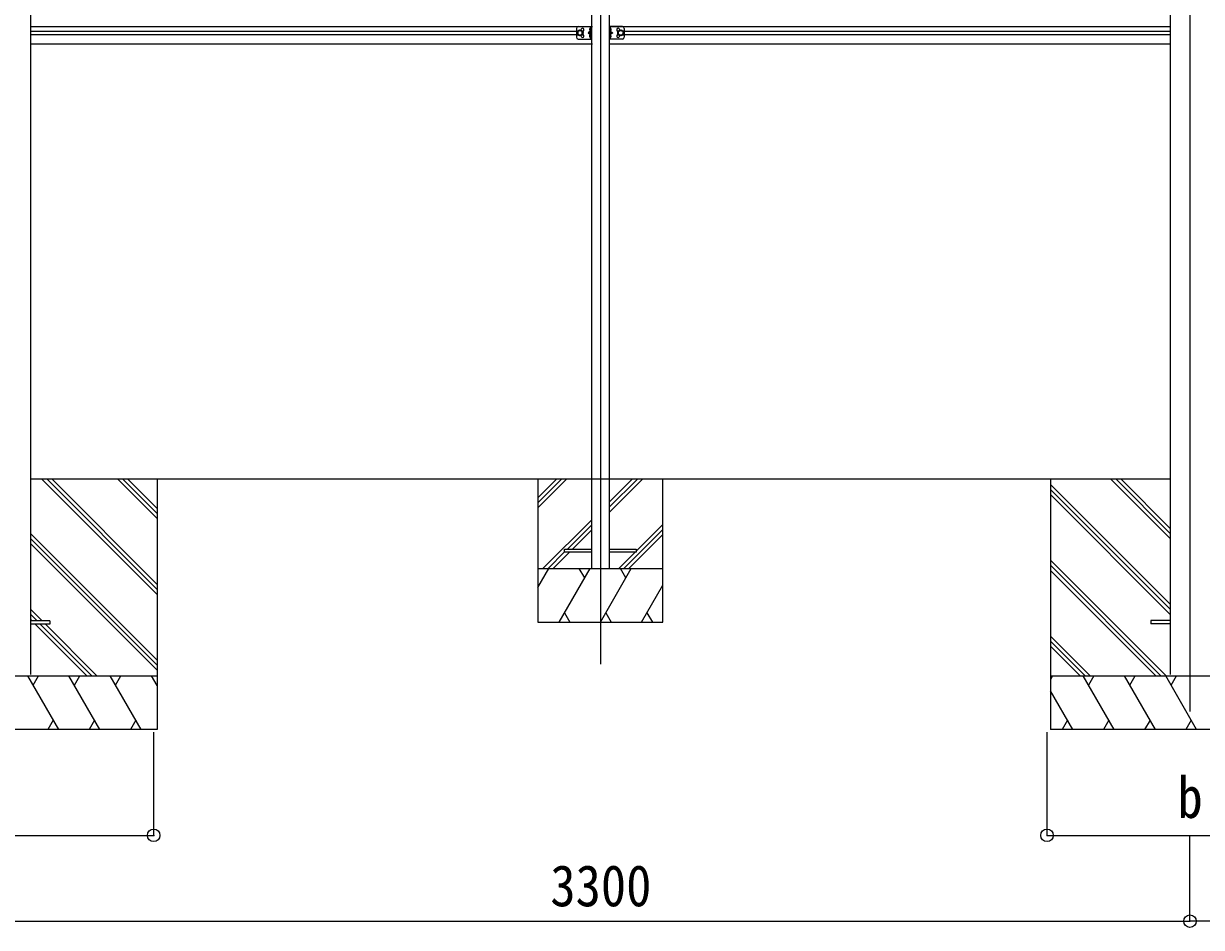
# Model space of a CAD drawing. Units: millimetres at full size; details may follow other scales. Extents: x -9783 to 9892, y -6828 to 6752.
# Drawn here: x 3601 to 6897, y -1971 to 557 of the extents above; entities that cross this region are included whole.
import ezdxf
from ezdxf.enums import TextEntityAlignment as Align

# ---------------------------------------------------------------- set-up
doc = ezdxf.new("R2010")
doc.units = ezdxf.units.MM
doc.header["$LTSCALE"] = 35
doc.header["$PDMODE"] = 32
doc.header["$PDSIZE"] = 35
for name, color, linetype, lineweight in [('0-0_0', 7, 'Continuous', 9), ('0-1_本体', 4, 'Continuous', 9), ('0-2_部品', 7, 'Continuous', 9), ('0-8_PARTS2', 2, 'Continuous', 9), ('0-A_寸法', 4, 'Continuous', 9), ('1-0_FRAME', 7, 'Continuous', 9), ('1-1_GLASS', 4, 'Continuous', 9), ('1-7', 7, 'Continuous', 9), ('1-8', 2, 'Continuous', 9)]:
    doc.layers.add(name, color=color, linetype=linetype, lineweight=lineweight)
doc.styles.add('ＭＳ ゴシック', font='')
doc.styles.get('ＭＳ ゴシック').set_extended_font_data('MS Gothic')

msp = doc.modelspace()

# ---------------------------------------------------------------- linework, layer by layer
at = {"layer": '0-0_0'}
for p, q in [((6810.34, -717.27), (3620.34, -717.27)), ((3975.14, -1039.73), (3652.68, -717.27)), ((3975.14, -1025.59), (3666.82, -717.27)), ((3975.14, -1011.45), (3680.96, -717.27)), ((3975.14, -827.6), (3864.81, -717.27)), ((3975.14, -813.46), (3878.95, -717.27)), ((3975.14, -799.32), (3893.1, -717.27)), ((3975.14, -717.27), (3975.14, -1417.27)), ((6475.14, -717.27), (6475.14, -1417.27)), ((6810.34, -883.3), (6644.31, -717.27)), ((6810.34, -869.16), (6658.45, -717.27)), ((6810.34, -855.02), (6672.6, -717.27)), ((6810.34, -1067.15), (6475.14, -731.95)), ((6810.34, -1081.29), (6475.14, -746.1)), ((6810.34, -1095.43), (6475.14, -760.24)), ((3975.14, -1223.58), (3620.34, -868.78)), ((3975.14, -1237.72), (3620.34, -882.93)), ((3975.14, -1251.87), (3620.34, -897.07)), ((6798.33, -1267.27), (6475.14, -944.08)), ((6784.19, -1267.27), (6475.14, -958.23)), ((6770.05, -1267.27), (6475.14, -972.37)), ((3652.2, -1112.77), (3620.34, -1080.92)), ((3638.06, -1112.77), (3620.34, -1095.06)), ((3623.92, -1112.77), (3620.34, -1109.2)), ((3778.42, -1267.27), (3632.92, -1121.77)), ((3792.56, -1267.27), (3647.06, -1121.77)), ((3806.7, -1267.27), (3661.2, -1121.77)), ((6586.2, -1267.27), (6475.14, -1156.22)), ((6572.06, -1267.27), (6475.14, -1170.36)), ((6557.92, -1267.27), (6475.14, -1184.5)), ((3175.14, -1267.27), (3975.14, -1267.27)), ((3699.46, -1417.27), (3612.85, -1267.27)), ((3627.85, -1293.26), (3642.86, -1267.27)), ((3814.93, -1417.27), (3728.32, -1267.27)), ((3743.33, -1293.26), (3758.33, -1267.27)), ((3930.4, -1417.27), (3843.79, -1267.27)), ((3858.79, -1293.25), (3873.79, -1267.27)), ((3975.14, -1294.78), (3959.26, -1267.27)), ((6475.14, -1267.27), (7275.14, -1267.27)), ((6480.97, -1267.27), (6475.14, -1277.37)), ((6653.05, -1417.27), (6566.44, -1267.27)), ((6596.44, -1267.27), (6581.44, -1293.25)), ((6768.52, -1417.27), (6681.91, -1267.27)), ((6696.91, -1293.25), (6711.91, -1267.27)), ((6883.99, -1417.27), (6797.38, -1267.27)), ((6812.38, -1293.25), (6827.39, -1267.27)), ((6537.58, -1417.27), (6475.14, -1309.14)), ((3975.14, -1417.27), (3175.14, -1417.27)), ((3684.46, -1391.29), (3669.46, -1417.27)), ((3799.93, -1391.29), (3784.93, -1417.27)), ((3915.4, -1391.29), (3900.4, -1417.27)), ((7275.14, -1417.27), (6475.14, -1417.27)), ((6522.58, -1391.29), (6507.58, -1417.27)), ((6638.05, -1391.29), (6623.05, -1417.27)), ((6753.52, -1391.29), (6738.52, -1417.27)), ((6868.99, -1391.29), (6853.99, -1417.27))]:
    msp.add_line(p, q, dxfattribs=at)
at = {"layer": '0-1_本体'}
for p, q in [((3620.34, 1616.18), (3620.34, -1263.82)), ((6810.34, 1616.18), (6810.34, -1263.82))]:
    msp.add_line(p, q, dxfattribs=at)
at = {"layer": '0-2_部品', "color": 4}
for p, q in [((3675.14, -1113.79), (3620.34, -1113.79)), ((6755.54, -1112.77), (6755.54, -1121.77)), ((6810.34, -1112.77), (6755.54, -1112.77)), ((6810.34, -1121.77), (6755.54, -1121.77))]:
    msp.add_line(p, q, dxfattribs=at)
msp.add_lwpolyline([(3675.14, -1113.79), (3675.14, -1122.79), (3620.34, -1122.79)], dxfattribs=at)
at = {"layer": '0-8_PARTS2'}
msp.add_line((6865.34, 1582.73), (6865.34, -1367.27), dxfattribs=at)
at = {"layer": '0-A_寸法', "color": 6}
for p, q in [((3965.34, -1713.66), (3965.34, -1424.69)), ((6465.34, -1713.66), (6465.34, -1424.69)), ((3165.34, -1713.66), (3965.34, -1713.66)), ((6465.34, -1713.66), (7265.34, -1713.66)), ((6865.34, -1953.64), (6865.34, -1713.66)), ((3565.34, -1953.64), (6865.34, -1953.64)), ((8099.34, -1953.64), (6865.34, -1953.64))]:
    msp.add_line(p, q, dxfattribs=at)
for p in [(3965.34, -1713.66), (6465.34, -1713.66), (6865.34, -1953.64)]:
    msp.add_point(p, dxfattribs=at)
at = {"layer": '1-0_FRAME'}
for p, q in [((5040.34, -717.27), (5040.34, -1117.27)), ((5040.34, -769.62), (5092.69, -717.27)), ((5040.34, -783.76), (5106.83, -717.27)), ((5040.34, -797.91), (5120.97, -717.27)), ((5240.34, -810.04), (5333.11, -717.27)), ((5240.34, -795.9), (5318.97, -717.27)), ((5240.34, -781.75), (5304.82, -717.27)), ((5390.34, -1117.27), (5390.34, -717.27)), ((5054.82, -967.27), (5190.34, -831.75)), ((5122.96, -913.27), (5190.34, -845.9)), ((5315.34, -918.89), (5390.34, -843.89)), ((5137.11, -913.27), (5190.34, -860.04)), ((5281.1, -967.27), (5390.34, -858.03)), ((5295.24, -967.27), (5390.34, -872.17)), ((5068.96, -967.27), (5115.34, -920.9)), ((5083.1, -967.27), (5129.11, -921.27)), ((5266.95, -967.27), (5312.95, -921.27)), ((5040.34, -1020.39), (5071.01, -967.27)), ((5040.34, -967.27), (5390.34, -967.27)), ((5099.88, -1117.27), (5186.48, -967.27)), ((5171.48, -993.26), (5156.48, -967.27)), ((5215.35, -1117.27), (5301.95, -967.27)), ((5286.95, -993.26), (5271.95, -967.27)), ((5330.82, -1117.27), (5390.34, -1014.17)), ((5040.34, -1117.27), (5390.34, -1117.27)), ((5114.87, -1091.3), (5129.87, -1117.27)), ((5230.35, -1091.29), (5245.35, -1117.27)), ((5345.82, -1091.29), (5360.81, -1117.27))]:
    msp.add_line(p, q, dxfattribs=at)
at = {"layer": '1-1_GLASS'}
for p, q in [((3620.34, 549.12), (5193.13, 549.12)), ((3620.34, 535.62), (5151.13, 535.62)), ((5243.13, 549.12), (6810.34, 549.12)), ((5285.13, 535.62), (6810.34, 535.62)), ((3620.34, 526.62), (5151.13, 526.62)), ((3620.34, 500.62), (5193.13, 500.62)), ((5243.13, 500.62), (6810.34, 500.62)), ((5285.13, 526.62), (6810.34, 526.62))]:
    msp.add_line(p, q, dxfattribs=at)
at = {"layer": '1-7', "color": 4}
for p, q in [((5190.34, 1586.08), (5190.34, -967.27)), ((5240.34, 1586.08), (5240.34, -967.27)), ((5190.34, -921.27), (5115.34, -921.27)), ((5240.34, -913.27), (5315.34, -913.27))]:
    msp.add_line(p, q, dxfattribs=at)
at = {"layer": '1-7'}
for p, q in [((5148.34, 543.62), (5148.34, 518.62)), ((5153.34, 548.62), (5190.34, 548.62)), ((5187.84, 531.12), (5180.84, 531.12)), ((5187.34, 544.12), (5186.54, 543.97)), ((5187.34, 536.12), (5186.54, 536.26)), ((5187.34, 536.12), (5187.84, 536.2)), ((5187.84, 548.62), (5187.84, 513.62)), ((5190.34, 548.62), (5190.34, 513.62)), ((5240.34, 548.62), (5240.34, 513.62)), ((5277.34, 548.62), (5240.34, 548.62)), ((5242.84, 548.62), (5242.84, 513.62)), ((5243.34, 536.12), (5242.84, 536.2)), ((5242.84, 531.12), (5249.84, 531.12)), ((5243.34, 544.12), (5244.14, 543.97)), ((5243.34, 536.12), (5244.14, 536.26)), ((5282.34, 543.62), (5282.34, 518.62)), ((5153.34, 513.62), (5190.34, 513.62)), ((5187.34, 526.12), (5186.54, 525.97)), ((5187.34, 518.12), (5186.54, 518.26)), ((5187.34, 518.12), (5187.84, 518.2)), ((5277.34, 513.62), (5240.34, 513.62)), ((5243.34, 518.12), (5242.84, 518.2)), ((5243.34, 526.12), (5244.14, 525.97)), ((5243.34, 518.12), (5244.14, 518.26))]:
    msp.add_line(p, q, dxfattribs=at)
for points in [[(5158.34, 523.61), (5164.84, 527.36), (5164.84, 534.87), (5158.34, 538.62), (5151.84, 534.87), (5151.84, 527.36)], [(5272.34, 523.61), (5265.84, 527.36), (5265.84, 534.87), (5272.34, 538.62), (5278.84, 534.87), (5278.84, 527.36)]]:
    msp.add_lwpolyline(points, close=True, dxfattribs=at)
for points in [[(5187.84, 536.12), (5180.84, 531.12), (5187.84, 526.12)], [(5188.23, 540.12), (5187.6, 541.3), (5185.36, 542.42)], [(5188.23, 540.12), (5187.6, 538.93), (5185.36, 537.82)], [(5187.34, 536.12), (5187.34, 544.12), (5187.84, 544.03), (5187.84, 536.2)], [(5242.46, 540.12), (5243.09, 541.3), (5245.32, 542.42)], [(5242.46, 540.12), (5243.09, 538.93), (5245.32, 537.82)], [(5243.34, 536.12), (5243.34, 544.12), (5242.84, 544.03), (5242.84, 536.2)], [(5242.84, 536.12), (5249.84, 531.12), (5242.84, 526.12)], [(5188.23, 522.12), (5187.6, 523.3), (5185.36, 524.42)], [(5188.23, 522.12), (5187.6, 520.93), (5185.36, 519.82)], [(5187.34, 518.12), (5187.34, 526.12), (5187.84, 526.03), (5187.84, 518.2)], [(5242.46, 522.12), (5243.09, 523.3), (5245.32, 524.42)], [(5242.46, 522.12), (5243.09, 520.93), (5245.32, 519.82)], [(5243.34, 518.12), (5243.34, 526.12), (5242.84, 526.03), (5242.84, 518.2)]]:
    msp.add_lwpolyline(points, dxfattribs=at)
at = {"layer": '1-7', "color": 4}
for points in [[(5115.34, -921.27), (5115.34, -913.27), (5190.34, -913.27)], [(5315.34, -913.27), (5315.34, -921.27), (5240.34, -921.27)]]:
    msp.add_lwpolyline(points, dxfattribs=at)
at = {"layer": '1-7'}
for centre, radius in [((5158.34, 531.12), 8.5), ((5158.34, 531.12), 7.5), ((5158.34, 531.12), 6.5), ((5272.34, 531.12), 8.5), ((5272.34, 531.12), 7.5), ((5272.34, 531.12), 6.5)]:
    msp.add_circle(centre, radius, dxfattribs=at)
for centre, radius, start, end in [((5153.34, 543.62), 5, 90, 180), ((5165.34, 539.62), 4.25, 274.76077, 186.29431), ((5191.44, 540.12), 6.5, 147.94412, 212.05588), ((5186.7, 543.09), 0.9, 100, 147.94412), ((5186.7, 537.14), 0.9, 212.05588, 260), ((5243.99, 543.09), 0.9, 32.05588, 80), ((5243.99, 537.14), 0.9, 280, 327.94412), ((5239.24, 540.12), 6.5, 327.94412, 32.05588), ((5265.34, 539.62), 4.25, 353.70569, 265.23923), ((5277.34, 543.62), 5, 0, 90), ((5153.34, 518.62), 5, 180, 270), ((5165.34, 522.62), 4.25, 173.70569, 85.23923), ((5191.44, 522.12), 6.5, 147.94412, 212.05588), ((5186.7, 525.09), 0.9, 100, 147.94412), ((5186.7, 519.14), 0.9, 212.05588, 260), ((5243.99, 525.09), 0.9, 32.05588, 80), ((5243.99, 519.14), 0.9, 280, 327.94412), ((5239.24, 522.12), 6.5, 327.94412, 32.05588), ((5265.34, 522.62), 4.25, 94.76077, 6.29431), ((5277.34, 518.62), 5, 270, 0)]:
    msp.add_arc(centre, radius, start, end, dxfattribs=at)
at = {"layer": '1-8'}
msp.add_line((5215.34, 1601.86), (5215.34, -1234.88), dxfattribs=at)

# ---------------------------------------------------------------- texts
at = {"layer": '0-A_寸法', "color": 7, "style": 'ＭＳ ゴシック', "width": 0.9}
for s, p in [('b', (6830.34, -1699.29)), ('3300', (5075.34, -1946.64))]:
    msp.add_text(s, height=115.5, dxfattribs=at).set_placement(p, align=Align.BOTTOM_LEFT)

doc.saveas('drawing.dxf')
